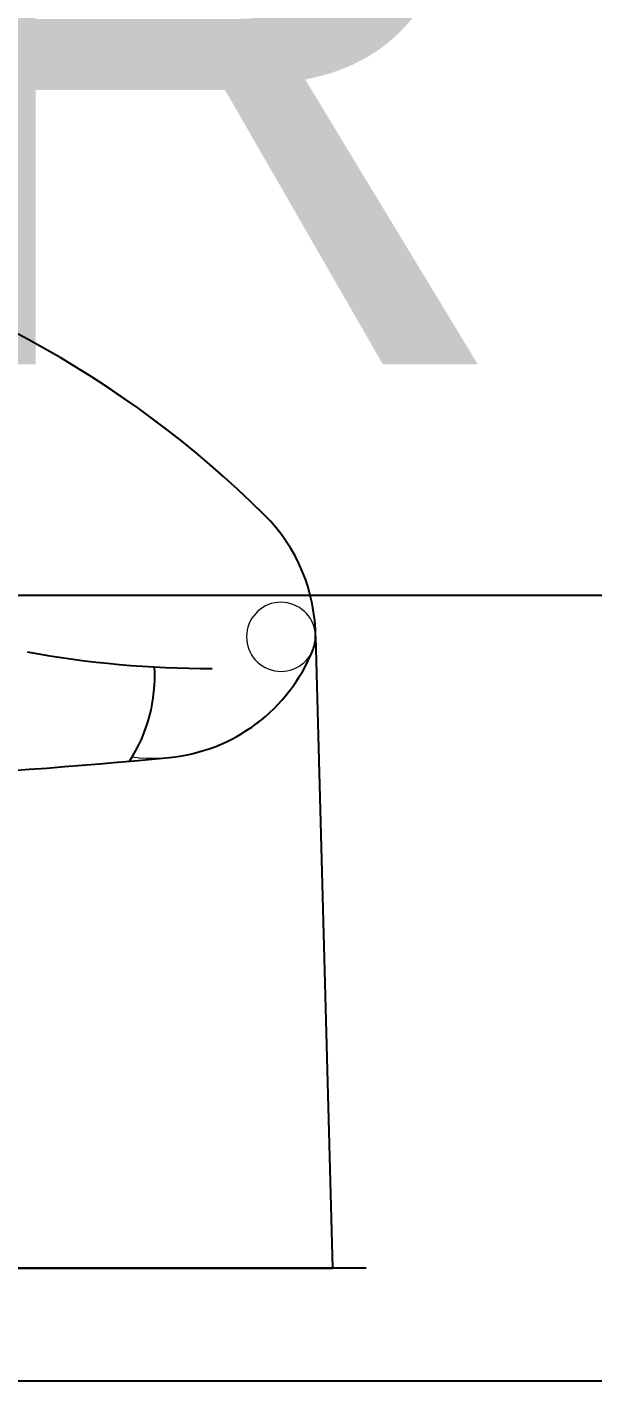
# Model space of a CAD drawing. Header units: millimetres. Extents: x 2148 to 2681, y 758 to 986.
# Drawn here: x 2324.542 to 2324.76, y 875.215 to 875.738 of the extents above; entities that cross this region are included whole.
import ezdxf

# ---------------------------------------------------------------- set-up
doc = ezdxf.new("R2010")
doc.units = ezdxf.units.MM
doc.linetypes.add('CENTER2', pattern=[28.575000000000003, 19.05, -3.175, 3.175, -3.175])
for name, color, linetype in [('0.1', 193, 'Continuous'), ('0.4', 121, 'Continuous'), ('A-Wall', 4, 'Continuous'), ('D', 1, 'Continuous'), ('S_GRID LINES', 252, 'Continuous')]:
    doc.layers.add(name, color=color, linetype=linetype)
doc.styles.add('MMTX$0$ESMX$0$X-OPTA1D', font='x-opta1d')

msp = doc.modelspace()

# ---------------------------------------------------------------- hatches: boundary and pattern name
at = {"layer": 'D', "ltscale": 0.5}
h = msp.add_hatch(dxfattribs=at)
h.set_pattern_fill('NET', color=8, scale=4, angle=135, style=0)
h.set_pattern_definition([(135, (1.364242052659392e-12, 3.410605131648481e-13), (-8.980256121069152, -8.980256121069152), []), (225, (1.364242052659392e-12, 3.410605131648481e-13), (8.980256121069152, -8.980256121069152), [])])
h.paths.add_polyline_path([(2324.72752423652, 875.9952581203663), (2322.323484285699, 875.9952581203663), (2322.323484285699, 875.518507953163), (2324.727524236522, 875.518507953163)])

# ---------------------------------------------------------------- linework, layer by layer
at = {"layer": '0.1'}
for p, q in [((2324.653242049259, 875.5026324430899, -1.97790778295878e-08), (2324.659778085611, 875.2588024277309, -1.97790778295878e-08)), ((2324.653242049259, 875.5026324430899, -1.97790778295878e-08), (2324.659778085611, 875.2588024277309, -1.97790778295878e-08)), ((2324.653242049259, 875.5026324430899, -1.97790778295878e-08), (2324.659778085611, 875.2588024277309, -1.97790778295878e-08)), ((2324.653242049259, 875.5026324430899, -1.97790778295878e-08), (2324.659778085611, 875.2588024277309, -1.97790778295878e-08)), ((2324.653242049259, 875.5026324430899, -1.97790778295878e-08), (2324.659778085611, 875.2588024277309, -1.97790778295878e-08)), ((2324.653242049259, 875.5026324430899, -1.97790778295878e-08), (2324.659778085611, 875.2588024277309, -1.97790778295878e-08)), ((2324.653242049259, 875.5026324430899, -1.97790778295878e-08), (2324.659778085611, 875.2588024277309, -1.97790778295878e-08)), ((2324.653242049259, 875.5026324430899, -1.97790778295878e-08), (2324.659778085611, 875.2588024277309, -1.97790778295878e-08)), ((2324.653242049259, 875.5026324430899, -1.97790778295878e-08), (2324.659778085611, 875.2588024277309, -1.97790778295878e-08)), ((2324.653242049259, 875.5026324430899, -1.97790778295878e-08), (2324.659778085611, 875.2588024277309, -1.97790778295878e-08)), ((2324.672743640478, 875.2588024277018, -1.97790778295878e-08), (2324.087077705787, 875.2588024277309, -1.97790778295878e-08)), ((2324.672743640478, 875.2588024277018, -1.97790778295878e-08), (2324.087077705787, 875.2588024277309, -1.97790778295878e-08)), ((2324.672743640478, 875.2588024277018, -1.97790778295878e-08), (2324.087077705787, 875.2588024277309, -1.97790778295878e-08)), ((2324.672743640478, 875.2588024277018, -1.97790778295878e-08), (2324.087077705787, 875.2588024277309, -1.97790778295878e-08)), ((2324.672743640478, 875.2588024277018, -1.97790778295878e-08), (2324.087077705787, 875.2588024277309, -1.97790778295878e-08)), ((2324.672743640478, 875.2588024277018, -1.97790778295878e-08), (2324.087077705787, 875.2588024277309, -1.97790778295878e-08)), ((2324.672743640478, 875.2588024277018, -1.97790778295878e-08), (2324.087077705787, 875.2588024277309, -1.97790778295878e-08)), ((2324.672743640478, 875.2588024277018, -1.97790778295878e-08), (2324.087077705787, 875.2588024277309, -1.97790778295878e-08)), ((2324.672743640478, 875.2588024277018, -1.97790778295878e-08), (2324.087077705787, 875.2588024277309, -1.97790778295878e-08)), ((2324.672743640478, 875.2588024277018, -1.97790778295878e-08), (2324.087077705787, 875.2588024277309, -1.97790778295878e-08)), ((2324.100043260654, 875.2588024277309, -1.97790778295878e-08), (2324.659778085611, 875.2588024277309, -1.97790778295878e-08)), ((2324.100043260654, 875.2588024277309, -1.97790778295878e-08), (2324.659778085611, 875.2588024277309, -1.97790778295878e-08)), ((2324.100043260654, 875.2588024277309, -1.97790778295878e-08), (2324.659778085611, 875.2588024277309, -1.97790778295878e-08)), ((2324.100043260654, 875.2588024277309, -1.97790778295878e-08), (2324.659778085611, 875.2588024277309, -1.97790778295878e-08)), ((2324.100043260654, 875.2588024277309, -1.97790778295878e-08), (2324.659778085611, 875.2588024277309, -1.97790778295878e-08)), ((2324.100043260654, 875.2588024277309, -1.97790778295878e-08), (2324.659778085611, 875.2588024277309, -1.97790778295878e-08)), ((2324.100043260654, 875.2588024277309, -1.97790778295878e-08), (2324.659778085611, 875.2588024277309, -1.97790778295878e-08)), ((2324.100043260654, 875.2588024277309, -1.97790778295878e-08), (2324.659778085611, 875.2588024277309, -1.97790778295878e-08)), ((2324.100043260654, 875.2588024277309, -1.97790778295878e-08), (2324.659778085611, 875.2588024277309, -1.97790778295878e-08)), ((2324.100043260654, 875.2588024277309, -1.97790778295878e-08), (2324.659778085611, 875.2588024277309, -1.97790778295878e-08))]:
    msp.add_line(p, q, dxfattribs=at)
for centre, radius, start, end in [((2324.351863918405, 875.2655340119334, -1.97790778295878e-08), 0.3999989999899999, 45.23985393808178, 77.85706656655718), ((2324.351863918405, 875.2655340119334, -1.97790778295878e-08), 0.3999989999899999, 45.23985393808178, 77.85706656655718), ((2324.351863918405, 875.2655340119334, -1.97790778295878e-08), 0.3999989999899999, 45.23985393808178, 77.85706656655718), ((2324.351863918405, 875.2655340119334, -1.97790778295878e-08), 0.3999989999899999, 45.23985393808178, 77.85706656655718), ((2324.351863918405, 875.2655340119334, -1.97790778295878e-08), 0.3999989999899999, 45.23985393808178, 77.85706656655718), ((2324.351863918405, 875.2655340119334, -1.97790778295878e-08), 0.3999989999899999, 45.23985393808178, 77.85706656655718), ((2324.351863918405, 875.2655340119334, -1.97790778295878e-08), 0.3999989999899999, 45.23985393808178, 77.85706656655718), ((2324.351863918405, 875.2655340119334, -1.97790778295878e-08), 0.3999989999899999, 45.23985393808178, 77.85706656655718), ((2324.351863918405, 875.2655340119334, -1.97790778295878e-08), 0.3999989999899999, 45.23985393808178, 77.85706656655718), ((2324.351863918405, 875.2655340119334, -1.97790778295878e-08), 0.3999989999899999, 45.23985393808178, 77.85706656655718), ((2324.586576823132, 875.5022203188807, -1.97790778295878e-08), 0.06666649999833334, 0, 45.23985393808178), ((2324.586576823132, 875.5022203188807, -1.97790778295878e-08), 0.06666649999833334, 0, 45.23985393808178), ((2324.586576823132, 875.5022203188807, -1.97790778295878e-08), 0.06666649999833334, 0, 45.23985393808178), ((2324.586576823132, 875.5022203188807, -1.97790778295878e-08), 0.06666649999833334, 0, 45.23985393808178), ((2324.586576823132, 875.5022203188807, -1.97790778295878e-08), 0.06666649999833334, 0, 45.23985393808178), ((2324.586576823132, 875.5022203188807, -1.97790778295878e-08), 0.06666649999833334, 0, 45.23985393808178), ((2324.586576823132, 875.5022203188807, -1.97790778295878e-08), 0.06666649999833334, 0, 45.23985393808178), ((2324.586576823132, 875.5022203188807, -1.97790778295878e-08), 0.06666649999833334, 0, 45.23985393808178), ((2324.586576823132, 875.5022203188807, -1.97790778295878e-08), 0.06666649999833334, 0, 45.23985393808178), ((2324.586576823132, 875.5022203188807, -1.97790778295878e-08), 0.06666649999833334, 0, 45.23985393808178), ((2324.639909004052, 875.502550018248, -1.97790778295878e-08), 0.01333329999966667, 338.2052513048289, 0.354197793494973), ((2324.639909004052, 875.502550018248, -1.97790778295878e-08), 0.01333329999966667, 338.2052513048289, 0.354197793494973), ((2324.639909004052, 875.502550018248, -1.97790778295878e-08), 0.01333329999966667, 338.2052513048289, 0.354197793494973), ((2324.639909004052, 875.502550018248, -1.97790778295878e-08), 0.01333329999966667, 338.2052513048289, 0.354197793494973), ((2324.639909004052, 875.502550018248, -1.97790778295878e-08), 0.01333329999966667, 338.2052513048289, 0.354197793494973), ((2324.639909004052, 875.502550018248, -1.97790778295878e-08), 0.01333329999966667, 338.2052513048289, 0.354197793494973), ((2324.639909004052, 875.502550018248, -1.97790778295878e-08), 0.01333329999966667, 338.2052513048289, 0.354197793494973), ((2324.639909004052, 875.502550018248, -1.97790778295878e-08), 0.01333329999966667, 338.2052513048289, 0.354197793494973), ((2324.639909004052, 875.502550018248, -1.97790778295878e-08), 0.01333329999966667, 338.2052513048289, 0.354197793494973), ((2324.639909004052, 875.502550018248, -1.97790778295878e-08), 0.01333329999966667, 338.2052513048289, 0.354197793494973), ((2324.613243423127, 875.8902862147031, -1.97790778295878e-08), 0.3999989999899999, 259.7071829857526, 270), ((2324.613243423127, 875.8902862147031, -1.97790778295878e-08), 0.3999989999899999, 259.7071829857526, 270), ((2324.613243423127, 875.8902862147031, -1.97790778295878e-08), 0.3999989999899999, 259.7071829857526, 270), ((2324.613243423127, 875.8902862147031, -1.97790778295878e-08), 0.3999989999899999, 259.7071829857526, 270), ((2324.613243423127, 875.8902862147031, -1.97790778295878e-08), 0.3999989999899999, 259.7071829857526, 270), ((2324.613243423127, 875.8902862147031, -1.97790778295878e-08), 0.3999989999899999, 259.7071829857526, 270), ((2324.613243423127, 875.8902862147031, -1.97790778295878e-08), 0.3999989999899999, 259.7071829857526, 270), ((2324.613243423127, 875.8902862147031, -1.97790778295878e-08), 0.3999989999899999, 259.7071829857526, 270), ((2324.613243423127, 875.8902862147031, -1.97790778295878e-08), 0.3999989999899999, 259.7071829857526, 270), ((2324.613243423127, 875.8902862147031, -1.97790778295878e-08), 0.3999989999899999, 259.7071829857526, 270), ((2324.590388068654, 875.5223517146321, -1.97790778295878e-08), 0.06666649999833334, 275.5579196270638, 338.2052513048289), ((2324.590388068654, 875.5223517146321, -1.97790778295878e-08), 0.06666649999833334, 275.5579196270638, 338.2052513048289), ((2324.590388068654, 875.5223517146321, -1.97790778295878e-08), 0.06666649999833334, 275.5579196270638, 338.2052513048289), ((2324.590388068654, 875.5223517146321, -1.97790778295878e-08), 0.06666649999833334, 275.5579196270638, 338.2052513048289), ((2324.590388068654, 875.5223517146321, -1.97790778295878e-08), 0.06666649999833334, 275.5579196270638, 338.2052513048289), ((2324.590388068654, 875.5223517146321, -1.97790778295878e-08), 0.06666649999833334, 275.5579196270638, 338.2052513048289), ((2324.590388068654, 875.5223517146321, -1.97790778295878e-08), 0.06666649999833334, 275.5579196270638, 338.2052513048289), ((2324.590388068654, 875.5223517146321, -1.97790778295878e-08), 0.06666649999833334, 275.5579196270638, 338.2052513048289), ((2324.590388068654, 875.5223517146321, -1.97790778295878e-08), 0.06666649999833334, 275.5579196270638, 338.2052513048289), ((2324.590388068654, 875.5223517146321, -1.97790778295878e-08), 0.06666649999833334, 275.5579196270638, 338.2052513048289), ((2324.531124322255, 875.4873461900813, -1.97790778295878e-08), 0.05999984999849999, 326.8616794757604, 3.400537915627815), ((2324.531124322255, 875.4873461900813, -1.97790778295878e-08), 0.05999984999849999, 326.8616794757604, 3.400537915627815), ((2324.531124322255, 875.4873461900813, -1.97790778295878e-08), 0.05999984999849999, 326.8616794757604, 3.400537915627815), ((2324.531124322255, 875.4873461900813, -1.97790778295878e-08), 0.05999984999849999, 326.8616794757604, 3.400537915627815), ((2324.531124322255, 875.4873461900813, -1.97790778295878e-08), 0.05999984999849999, 326.8616794757604, 3.400537915627815), ((2324.531124322255, 875.4873461900813, -1.97790778295878e-08), 0.05999984999849999, 326.8616794757604, 3.400537915627815), ((2324.531124322255, 875.4873461900813, -1.97790778295878e-08), 0.05999984999849999, 326.8616794757604, 3.400537915627815), ((2324.531124322255, 875.4873461900813, -1.97790778295878e-08), 0.05999984999849999, 326.8616794757604, 3.400537915627815), ((2324.531124322255, 875.4873461900813, -1.97790778295878e-08), 0.05999984999849999, 326.8616794757604, 3.400537915627815), ((2324.531124322255, 875.4873461900813, -1.97790778295878e-08), 0.05999984999849999, 326.8616794757604, 3.400537915627815), ((2324.379910673147, 877.6853223659515, -1.97790778295878e-08), 2.239853738247487, 264.4420803729362, 275.5579196270638), ((2324.379910673147, 877.6853223659515, -1.97790778295878e-08), 2.239853738247487, 264.4420803729362, 275.5579196270638), ((2324.379910673147, 877.6853223659515, -1.97790778295878e-08), 2.239853738247487, 264.4420803729362, 275.5579196270638), ((2324.379910673147, 877.6853223659515, -1.97790778295878e-08), 2.239853738247487, 264.4420803729362, 275.5579196270638), ((2324.379910673147, 877.6853223659515, -1.97790778295878e-08), 2.239853738247487, 264.4420803729362, 275.5579196270638), ((2324.379910673147, 877.6853223659515, -1.97790778295878e-08), 2.239853738247487, 264.4420803729362, 275.5579196270638), ((2324.379910673147, 877.6853223659515, -1.97790778295878e-08), 2.239853738247487, 264.4420803729362, 275.5579196270638), ((2324.379910673147, 877.6853223659515, -1.97790778295878e-08), 2.239853738247487, 264.4420803729362, 275.5579196270638), ((2324.379910673147, 877.6853223659515, -1.97790778295878e-08), 2.239853738247487, 264.4420803729362, 275.5579196270638), ((2324.379910673147, 877.6853223659515, -1.97790778295878e-08), 2.239853738247487, 264.4420803729362, 275.5579196270638)]:
    msp.add_arc(centre, radius, start, end, dxfattribs=at)
at = {"layer": '0.4', "color": 193, "lineweight": 0, "ltscale": 0.5}
for p, q in [((2324.653242049259, 875.5026324430899, -1.97790778295878e-08), (2324.659778085611, 875.2588024277309, -1.97790778295878e-08)), ((2324.653242049259, 875.5026324430899, -1.97790778295878e-08), (2324.659778085611, 875.2588024277309, -1.97790778295878e-08)), ((2324.653242049259, 875.5026324430899, -1.97790778295878e-08), (2324.659778085611, 875.2588024277309, -1.97790778295878e-08)), ((2324.653242049259, 875.5026324430899, -1.97790778295878e-08), (2324.659778085611, 875.2588024277309, -1.97790778295878e-08)), ((2324.653242049259, 875.5026324430899, -1.97790778295878e-08), (2324.659778085611, 875.2588024277309, -1.97790778295878e-08)), ((2324.653242049259, 875.5026324430899, -1.97790778295878e-08), (2324.659778085611, 875.2588024277309, -1.97790778295878e-08)), ((2324.653242049259, 875.5026324430899, -1.97790778295878e-08), (2324.659778085611, 875.2588024277309, -1.97790778295878e-08)), ((2324.653242049259, 875.5026324430899, -1.97790778295878e-08), (2324.659778085611, 875.2588024277309, -1.97790778295878e-08)), ((2324.653242049259, 875.5026324430899, -1.97790778295878e-08), (2324.659778085611, 875.2588024277309, -1.97790778295878e-08)), ((2324.653242049259, 875.5026324430899, -1.97790778295878e-08), (2324.659778085611, 875.2588024277309, -1.97790778295878e-08)), ((2324.659778085611, 875.2588024277309, -1.97790778295878e-08), (2324.493428907866, 875.2588024277309, -1.97790778295878e-08)), ((2324.659778085611, 875.2588024277309, -1.97790778295878e-08), (2324.493428907866, 875.2588024277309, -1.97790778295878e-08)), ((2324.659778085611, 875.2588024277309, -1.97790778295878e-08), (2324.493428907866, 875.2588024277309, -1.97790778295878e-08)), ((2324.659778085611, 875.2588024277309, -1.97790778295878e-08), (2324.493428907866, 875.2588024277309, -1.97790778295878e-08)), ((2324.659778085611, 875.2588024277309, -1.97790778295878e-08), (2324.493428907866, 875.2588024277309, -1.97790778295878e-08)), ((2324.659778085611, 875.2588024277309, -1.97790778295878e-08), (2324.493428907866, 875.2588024277309, -1.97790778295878e-08)), ((2324.659778085611, 875.2588024277309, -1.97790778295878e-08), (2324.493428907866, 875.2588024277309, -1.97790778295878e-08)), ((2324.659778085611, 875.2588024277309, -1.97790778295878e-08), (2324.493428907866, 875.2588024277309, -1.97790778295878e-08)), ((2324.659778085611, 875.2588024277309, -1.97790778295878e-08), (2324.493428907866, 875.2588024277309, -1.97790778295878e-08)), ((2324.659778085611, 875.2588024277309, -1.97790778295878e-08), (2324.493428907866, 875.2588024277309, -1.97790778295878e-08))]:
    msp.add_line(p, q, dxfattribs=at)
for centre, radius, start, end in [((2324.351863918405, 875.2655340119334, -1.97790778295878e-08), 0.3999989999899703, 45.23985393808178, 78.00152652352564), ((2324.351863918405, 875.2655340119334, -1.97790778295878e-08), 0.3999989999899703, 45.23985393808178, 78.00152652352564), ((2324.351863918405, 875.2655340119334, -1.97790778295878e-08), 0.3999989999899703, 45.23985393808178, 78.00152652352564), ((2324.351863918405, 875.2655340119334, -1.97790778295878e-08), 0.3999989999899703, 45.23985393808178, 78.00152652352564), ((2324.351863918405, 875.2655340119334, -1.97790778295878e-08), 0.3999989999899703, 45.23985393808178, 78.00152652352564), ((2324.351863918405, 875.2655340119334, -1.97790778295878e-08), 0.3999989999899703, 45.23985393808178, 78.00152652352564), ((2324.351863918405, 875.2655340119334, -1.97790778295878e-08), 0.3999989999899703, 45.23985393808178, 78.00152652352564), ((2324.351863918405, 875.2655340119334, -1.97790778295878e-08), 0.3999989999899703, 45.23985393808178, 78.00152652352564), ((2324.351863918405, 875.2655340119334, -1.97790778295878e-08), 0.3999989999899703, 45.23985393808178, 78.00152652352564), ((2324.351863918405, 875.2655340119334, -1.97790778295878e-08), 0.3999989999899703, 45.23985393808178, 78.00152652352564), ((2324.586576823132, 875.5022203188807, -1.97790778295878e-08), 0.06666649999835818, 0.354197793494973, 45.23985393808178), ((2324.586576823132, 875.5022203188807, -1.97790778295878e-08), 0.06666649999835818, 0.354197793494973, 45.23985393808178), ((2324.586576823132, 875.5022203188807, -1.97790778295878e-08), 0.06666649999835818, 0.354197793494973, 45.23985393808178), ((2324.586576823132, 875.5022203188807, -1.97790778295878e-08), 0.06666649999835818, 0.354197793494973, 45.23985393808178), ((2324.586576823132, 875.5022203188807, -1.97790778295878e-08), 0.06666649999835818, 0.354197793494973, 45.23985393808178), ((2324.586576823132, 875.5022203188807, -1.97790778295878e-08), 0.06666649999835818, 0.354197793494973, 45.23985393808178), ((2324.586576823132, 875.5022203188807, -1.97790778295878e-08), 0.06666649999835818, 0.354197793494973, 45.23985393808178), ((2324.586576823132, 875.5022203188807, -1.97790778295878e-08), 0.06666649999835818, 0.354197793494973, 45.23985393808178), ((2324.586576823132, 875.5022203188807, -1.97790778295878e-08), 0.06666649999835818, 0.354197793494973, 45.23985393808178), ((2324.586576823132, 875.5022203188807, -1.97790778295878e-08), 0.06666649999835818, 0.354197793494973, 45.23985393808178), ((2324.639909004052, 875.502550018248, -1.97790778295878e-08), 0.01333329999936146, 0, 338.2052513048289), ((2324.639909004052, 875.502550018248, -1.97790778295878e-08), 0.01333329999936146, 0, 338.2052513048289), ((2324.639909004052, 875.502550018248, -1.97790778295878e-08), 0.01333329999936146, 0, 338.2052513048289), ((2324.639909004052, 875.502550018248, -1.97790778295878e-08), 0.01333329999936146, 0, 338.2052513048289), ((2324.639909004052, 875.502550018248, -1.97790778295878e-08), 0.01333329999936146, 0, 338.2052513048289), ((2324.639909004052, 875.502550018248, -1.97790778295878e-08), 0.01333329999936146, 0, 338.2052513048289), ((2324.639909004052, 875.502550018248, -1.97790778295878e-08), 0.01333329999936146, 0, 338.2052513048289), ((2324.639909004052, 875.502550018248, -1.97790778295878e-08), 0.01333329999936146, 0, 338.2052513048289), ((2324.639909004052, 875.502550018248, -1.97790778295878e-08), 0.01333329999936146, 0, 338.2052513048289), ((2324.639909004052, 875.502550018248, -1.97790778295878e-08), 0.01333329999936146, 0, 338.2052513048289), ((2324.639909004052, 875.502550018248, -1.97790778295878e-08), 0.01333329999936146, 338.2052513048289, 0), ((2324.639909004052, 875.502550018248, -1.97790778295878e-08), 0.01333329999936146, 338.2052513048289, 0), ((2324.639909004052, 875.502550018248, -1.97790778295878e-08), 0.01333329999936146, 338.2052513048289, 0), ((2324.639909004052, 875.502550018248, -1.97790778295878e-08), 0.01333329999936146, 338.2052513048289, 0), ((2324.639909004052, 875.502550018248, -1.97790778295878e-08), 0.01333329999936146, 338.2052513048289, 0), ((2324.639909004052, 875.502550018248, -1.97790778295878e-08), 0.01333329999936146, 338.2052513048289, 0), ((2324.639909004052, 875.502550018248, -1.97790778295878e-08), 0.01333329999936146, 338.2052513048289, 0), ((2324.639909004052, 875.502550018248, -1.97790778295878e-08), 0.01333329999936146, 338.2052513048289, 0), ((2324.639909004052, 875.502550018248, -1.97790778295878e-08), 0.01333329999936146, 338.2052513048289, 0), ((2324.639909004052, 875.502550018248, -1.97790778295878e-08), 0.01333329999936146, 338.2052513048289, 0), ((2324.590388068654, 875.5223517146321, -1.97790778295878e-08), 0.06666649999832903, 263.1068237185328, 338.2052513048289), ((2324.590388068654, 875.5223517146321, -1.97790778295878e-08), 0.06666649999832903, 263.1068237185328, 338.2052513048289), ((2324.590388068654, 875.5223517146321, -1.97790778295878e-08), 0.06666649999832903, 263.1068237185328, 338.2052513048289), ((2324.590388068654, 875.5223517146321, -1.97790778295878e-08), 0.06666649999832903, 263.1068237185328, 338.2052513048289), ((2324.590388068654, 875.5223517146321, -1.97790778295878e-08), 0.06666649999832903, 263.1068237185328, 338.2052513048289), ((2324.590388068654, 875.5223517146321, -1.97790778295878e-08), 0.06666649999832903, 263.1068237185328, 338.2052513048289), ((2324.590388068654, 875.5223517146321, -1.97790778295878e-08), 0.06666649999832903, 263.1068237185328, 338.2052513048289), ((2324.590388068654, 875.5223517146321, -1.97790778295878e-08), 0.06666649999832903, 263.1068237185328, 338.2052513048289), ((2324.590388068654, 875.5223517146321, -1.97790778295878e-08), 0.06666649999832903, 263.1068237185328, 338.2052513048289), ((2324.590388068654, 875.5223517146321, -1.97790778295878e-08), 0.06666649999832903, 263.1068237185328, 338.2052513048289), ((2324.590388068654, 875.5223517146321, -1.97790778295878e-08), 0.06666649999832903, 275.5579196270638, 338.2052513048289), ((2324.590388068654, 875.5223517146321, -1.97790778295878e-08), 0.06666649999832903, 275.5579196270638, 338.2052513048289), ((2324.590388068654, 875.5223517146321, -1.97790778295878e-08), 0.06666649999832903, 275.5579196270638, 338.2052513048289), ((2324.590388068654, 875.5223517146321, -1.97790778295878e-08), 0.06666649999832903, 275.5579196270638, 338.2052513048289), ((2324.590388068654, 875.5223517146321, -1.97790778295878e-08), 0.06666649999832903, 275.5579196270638, 338.2052513048289), ((2324.590388068654, 875.5223517146321, -1.97790778295878e-08), 0.06666649999832903, 275.5579196270638, 338.2052513048289), ((2324.590388068654, 875.5223517146321, -1.97790778295878e-08), 0.06666649999832903, 275.5579196270638, 338.2052513048289), ((2324.590388068654, 875.5223517146321, -1.97790778295878e-08), 0.06666649999832903, 275.5579196270638, 338.2052513048289), ((2324.590388068654, 875.5223517146321, -1.97790778295878e-08), 0.06666649999832903, 275.5579196270638, 338.2052513048289), ((2324.590388068654, 875.5223517146321, -1.97790778295878e-08), 0.06666649999832903, 275.5579196270638, 338.2052513048289), ((2324.379910673147, 877.6853223659515, -1.97790778295878e-08), 2.239853738247374, 264.4420803729362, 275.5579196270638), ((2324.379910673147, 877.6853223659515, -1.97790778295878e-08), 2.239853738247374, 264.4420803729362, 275.5579196270638), ((2324.379910673147, 877.6853223659515, -1.97790778295878e-08), 2.239853738247374, 264.4420803729362, 275.5579196270638), ((2324.379910673147, 877.6853223659515, -1.97790778295878e-08), 2.239853738247374, 264.4420803729362, 275.5579196270638), ((2324.379910673147, 877.6853223659515, -1.97790778295878e-08), 2.239853738247374, 264.4420803729362, 275.5579196270638), ((2324.379910673147, 877.6853223659515, -1.97790778295878e-08), 2.239853738247374, 264.4420803729362, 275.5579196270638), ((2324.379910673147, 877.6853223659515, -1.97790778295878e-08), 2.239853738247374, 264.4420803729362, 275.5579196270638), ((2324.379910673147, 877.6853223659515, -1.97790778295878e-08), 2.239853738247374, 264.4420803729362, 275.5579196270638), ((2324.379910673147, 877.6853223659515, -1.97790778295878e-08), 2.239853738247374, 264.4420803729362, 275.5579196270638), ((2324.379910673147, 877.6853223659515, -1.97790778295878e-08), 2.239853738247374, 264.4420803729362, 275.5579196270638), ((2324.379910673147, 877.6853223659515, -1.97790778295878e-08), 2.239853738247374, 271.3249284373434, 275.1602137711159), ((2324.379910673147, 877.6853223659515, -1.97790778295878e-08), 2.239853738247374, 271.3249284373434, 275.1602137711159), ((2324.379910673147, 877.6853223659515, -1.97790778295878e-08), 2.239853738247374, 271.3249284373434, 275.1602137711159), ((2324.379910673147, 877.6853223659515, -1.97790778295878e-08), 2.239853738247374, 271.3249284373434, 275.1602137711159), ((2324.379910673147, 877.6853223659515, -1.97790778295878e-08), 2.239853738247374, 271.3249284373434, 275.1602137711159), ((2324.379910673147, 877.6853223659515, -1.97790778295878e-08), 2.239853738247374, 271.3249284373434, 275.1602137711159), ((2324.379910673147, 877.6853223659515, -1.97790778295878e-08), 2.239853738247374, 271.3249284373434, 275.1602137711159), ((2324.379910673147, 877.6853223659515, -1.97790778295878e-08), 2.239853738247374, 271.3249284373434, 275.1602137711159), ((2324.379910673147, 877.6853223659515, -1.97790778295878e-08), 2.239853738247374, 271.3249284373434, 275.1602137711159), ((2324.379910673147, 877.6853223659515, -1.97790778295878e-08), 2.239853738247374, 271.3249284373434, 275.1602137711159), ((2324.531124322255, 875.4873461900813, -1.97790778295878e-08), 0.05999984999856581, 326.8616794757604, 328.6910394296015), ((2324.531124322255, 875.4873461900813, -1.97790778295878e-08), 0.05999984999856581, 326.8616794757604, 328.6910394296015), ((2324.531124322255, 875.4873461900813, -1.97790778295878e-08), 0.05999984999856581, 326.8616794757604, 328.6910394296015), ((2324.531124322255, 875.4873461900813, -1.97790778295878e-08), 0.05999984999856581, 326.8616794757604, 328.6910394296015), ((2324.531124322255, 875.4873461900813, -1.97790778295878e-08), 0.05999984999856581, 326.8616794757604, 328.6910394296015), ((2324.531124322255, 875.4873461900813, -1.97790778295878e-08), 0.05999984999856581, 326.8616794757604, 328.6910394296015), ((2324.531124322255, 875.4873461900813, -1.97790778295878e-08), 0.05999984999856581, 326.8616794757604, 328.6910394296015), ((2324.531124322255, 875.4873461900813, -1.97790778295878e-08), 0.05999984999856581, 326.8616794757604, 328.6910394296015), ((2324.531124322255, 875.4873461900813, -1.97790778295878e-08), 0.05999984999856581, 326.8616794757604, 328.6910394296015), ((2324.531124322255, 875.4873461900813, -1.97790778295878e-08), 0.05999984999856581, 326.8616794757604, 328.6910394296015)]:
    msp.add_arc(centre, radius, start, end, dxfattribs=at)
at = {"layer": 'A-Wall', "ltscale": 10}
msp.add_line((2322.737416747004, 875.2152586213148, -2.47433479178303e-08), (2329.130048931767, 875.2152586213148, -1.620747035454748e-08), dxfattribs=at)
at = {"layer": 'S_GRID LINES', "linetype": 'CENTER2', "ltscale": 0.2}
msp.add_line((2336.294677230072, 875.5185079531632, -1.646909499330181e-08), (2314.727265377704, 875.5185079531632, -1.083355502920358e-08), dxfattribs=at)

# ---------------------------------------------------------------- texts
at = {"color": 2, "insert": (2323.460592807959, 875.9464268065153, -2.220439746692983e-08), "char_height": 0.25536, "width": 11.64471969592537, "attachment_point": 4, "style": 'MMTX$0$ESMX$0$X-OPTA1D'}
msp.add_mtext('0.60 M. X 0.60 M.\\P FLOOR TILES', dxfattribs=at)
msp.add_mtext('0.60 M. X 0.60 M.\\P FLOOR TILES', dxfattribs=at)

doc.saveas('drawing.dxf')
